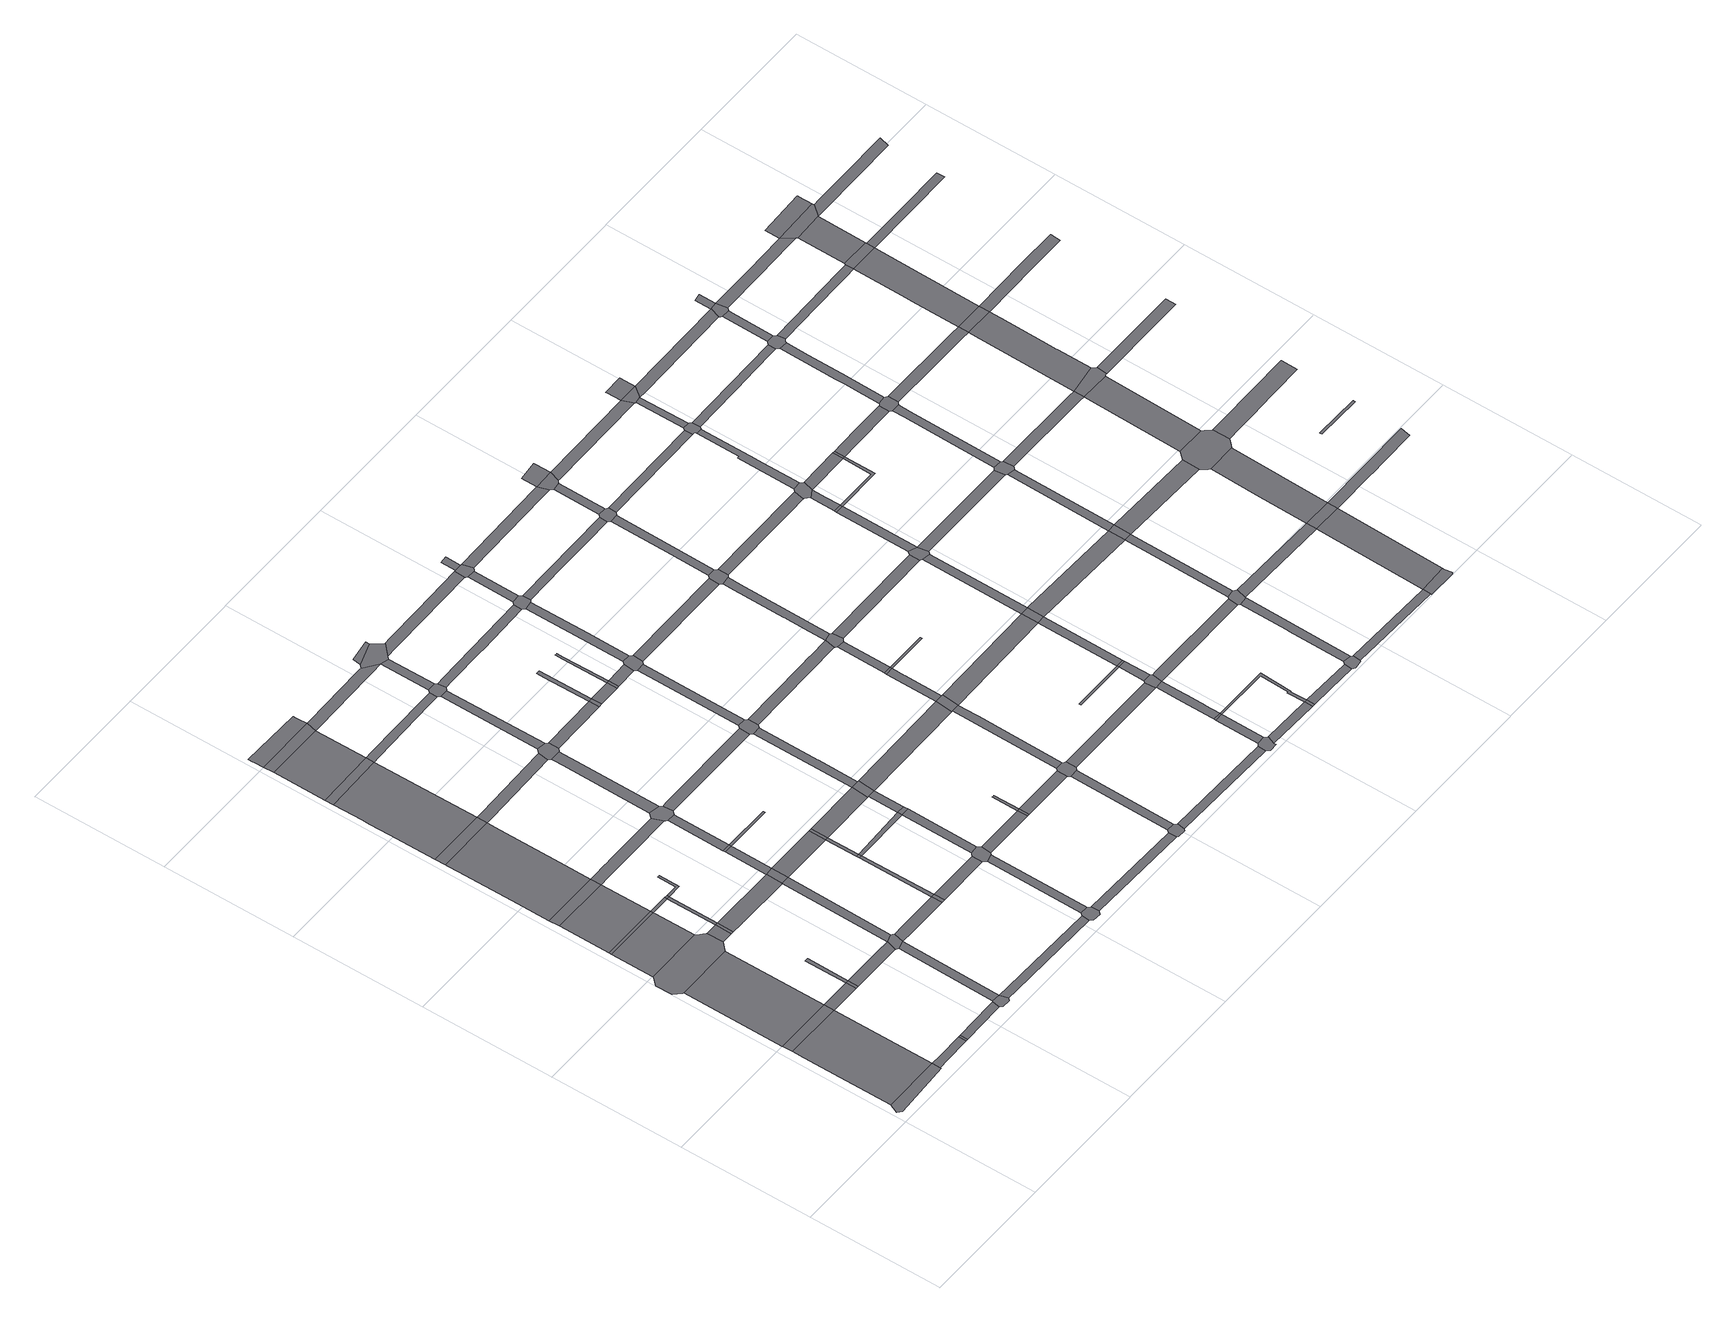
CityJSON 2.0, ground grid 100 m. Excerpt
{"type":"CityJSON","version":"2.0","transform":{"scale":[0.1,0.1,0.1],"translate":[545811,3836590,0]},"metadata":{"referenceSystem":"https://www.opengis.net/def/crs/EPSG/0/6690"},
"CityObjects":{
"road1":{"type":"Road","geometry":[{"type":"MultiSurface","lod":"1","boundaries":[[[0,1,2,3,4,5,6,7,8]]]}]},
"road2":{"type":"Road","attributes":{"function":"2","RoadStructureAttribute.sectionType":"1"},"geometry":[{"type":"MultiSurface","lod":"1","boundaries":[[[9,10,11,1,0,12,13]]]}]},
"road3":{"type":"Road","geometry":[{"type":"MultiSurface","lod":"1","boundaries":[[[14,9,13,15]]]}]},
"road4":{"type":"Road","attributes":{"RoadStructureAttribute.sectionType":"1"},"geometry":[{"type":"MultiSurface","lod":"1","boundaries":[[[16,0,8,17,18,19,20]]]}]},
"road5":{"type":"Road","attributes":{"function":"2","RoadStructureAttribute.sectionType":"1"},"geometry":[{"type":"MultiSurface","lod":"1","boundaries":[[[21,22,14,15,23]]]}]},
"road6":{"type":"Road","geometry":[{"type":"MultiSurface","lod":"1","boundaries":[[[20,19,24,25]]]}]},
"road7":{"type":"Road","geometry":[{"type":"MultiSurface","lod":"1","boundaries":[[[26,27,28,29,30,21,23,31,32,33,34,35,36]]]}]},
"road8":{"type":"Road","attributes":{"RoadStructureAttribute.sectionType":"1"},"geometry":[{"type":"MultiSurface","lod":"1","boundaries":[[[37,15,13,38,39,40]]]}]},
"road9":{"type":"Road","attributes":{"function":"2","RoadStructureAttribute.sectionType":"1"},"geometry":[{"type":"MultiSurface","lod":"1","boundaries":[[[41,26,36,42,43]]]}]},
"road10":{"type":"Road","geometry":[{"type":"MultiSurface","lod":"1","boundaries":[[[44,41,43,45]]]}]},
"road11":{"type":"Road","attributes":{"RoadStructureAttribute.sectionType":"1"},"geometry":[{"type":"MultiSurface","lod":"1","boundaries":[[[46,25,24,47,48,49]]]}]},
"road12":{"type":"Road","geometry":[{"type":"MultiSurface","lod":"1","boundaries":[[[40,39,50,51]]]}]},
"road13":{"type":"Road","attributes":{"function":"2","RoadStructureAttribute.sectionType":"1"},"geometry":[{"type":"MultiSurface","lod":"1","boundaries":[[[52,44,45,53]]]}]},
"road14":{"type":"Road","attributes":{"RoadStructureAttribute.sectionType":"1"},"geometry":[{"type":"MultiSurface","lod":"1","boundaries":[[[54,55,40,51]]]}]},
"road15":{"type":"Road","geometry":[{"type":"MultiSurface","lod":"1","boundaries":[[[56,52,53,57]]]}]},
"road16":{"type":"Road","attributes":{"RoadStructureAttribute.sectionType":"1"},"geometry":[{"type":"MultiSurface","lod":"1","boundaries":[[[58,59,34,33,60,61,62]]]}]},
"road17":{"type":"Road","geometry":[{"type":"MultiSurface","lod":"1","boundaries":[[[62,61,63,64]]]}]},
"road18":{"type":"Road","geometry":[{"type":"MultiSurface","lod":"1","boundaries":[[[65,49,48,66,67,68,69]]]}]},
"road19":{"type":"Road","attributes":{"function":"2","RoadStructureAttribute.sectionType":"1"},"geometry":[{"type":"MultiSurface","lod":"1","boundaries":[[[70,71,72,73,56,57,74,75,76,77]]]}]},
"road20":{"type":"Road","attributes":{"RoadStructureAttribute.sectionType":"1"},"geometry":[{"type":"MultiSurface","lod":"1","boundaries":[[[78,79,51,50,80,81,82]]]}]},
"road21":{"type":"Road","attributes":{"RoadStructureAttribute.sectionType":"1"},"geometry":[{"type":"MultiSurface","lod":"1","boundaries":[[[45,43,83,84]]]}]},
"road22":{"type":"Road","attributes":{"RoadStructureAttribute.sectionType":"1"},"geometry":[{"type":"MultiSurface","lod":"1","boundaries":[[[85,83,62,64]]]}]},
"road23":{"type":"Road","attributes":{"RoadStructureAttribute.sectionType":"1"},"geometry":[{"type":"MultiSurface","lod":"1","boundaries":[[[86,87,65,69]]]}]},
"road24":{"type":"Road","geometry":[{"type":"MultiSurface","lod":"1","boundaries":[[[84,83,85,88]]]}]},
"road25":{"type":"Road","geometry":[{"type":"MultiSurface","lod":"1","boundaries":[[[89,70,77,90]]]}]},
"road26":{"type":"Road","geometry":[{"type":"MultiSurface","lod":"1","boundaries":[[[91,92,93,94,95,88,85]]]}]},
"road27":{"type":"Road","geometry":[{"type":"MultiSurface","lod":"1","boundaries":[[[96,97,98,82,81,99,100,87,86,101]]]}]},
"road28":{"type":"Road","attributes":{"RoadStructureAttribute.sectionType":"1"},"geometry":[{"type":"MultiSurface","lod":"1","boundaries":[[[102,103,64,63,104,105,106,107,108,109,110,111]]]}]},
"road29":{"type":"Road","attributes":{"function":"2","RoadStructureAttribute.sectionType":"1"},"geometry":[{"type":"MultiSurface","lod":"1","boundaries":[[[112,113,114,115,116,117,118,89,90]]]}]},
"road30":{"type":"Road","geometry":[{"type":"MultiSurface","lod":"1","boundaries":[[[119,120,114,113]]]}]},
"road31":{"type":"Road","attributes":{"RoadStructureAttribute.sectionType":"1"},"geometry":[{"type":"MultiSurface","lod":"1","boundaries":[[[110,82,98,121]]]}]},
"road32":{"type":"Road","attributes":{"RoadStructureAttribute.sectionType":"1"},"geometry":[{"type":"MultiSurface","lod":"1","boundaries":[[[122,123,124,125,126,57,53,127,128,129,130,131,132,133]]]}]},
"road33":{"type":"Road","attributes":{"RoadStructureAttribute.sectionType":"1"},"geometry":[{"type":"MultiSurface","lod":"1","boundaries":[[[134,69,68,135,136,137]]]}]},
"road34":{"type":"Road","attributes":{"function":"2","RoadStructureAttribute.sectionType":"1"},"geometry":[{"type":"MultiSurface","lod":"1","boundaries":[[[138,120,119,139,140]]]}]},
"road35":{"type":"Road","attributes":{"RoadStructureAttribute.sectionType":"1"},"geometry":[{"type":"MultiSurface","lod":"1","boundaries":[[[141,142,101,86,143,144,145]]]}]},
"road36":{"type":"Road","geometry":[{"type":"MultiSurface","lod":"1","boundaries":[[[146,138,140,147]]]}]},
"road37":{"type":"Road","geometry":[{"type":"MultiSurface","lod":"1","boundaries":[[[148,111,110,121]]]}]},
"road38":{"type":"Road","attributes":{"function":"2","RoadStructureAttribute.sectionType":"1"},"geometry":[{"type":"MultiSurface","lod":"1","boundaries":[[[149,150,151,146,147,152,153,154]]]}]},
"road39":{"type":"Road","attributes":{"RoadStructureAttribute.sectionType":"1"},"geometry":[{"type":"MultiSurface","lod":"1","boundaries":[[[155,156,111,148,157,158]]]}]},
"road40":{"type":"Road","geometry":[{"type":"MultiSurface","lod":"1","boundaries":[[[159,155,158,160]]]}]},
"road41":{"type":"Road","attributes":{"RoadStructureAttribute.sectionType":"1"},"geometry":[{"type":"MultiSurface","lod":"1","boundaries":[[[161,162,163,164,90,77,165,166,167]]]}]},
"road42":{"type":"Road","geometry":[{"type":"MultiSurface","lod":"1","boundaries":[[[145,144,168,169]]]}]},
"road43":{"type":"Road","attributes":{"RoadStructureAttribute.sectionType":"1"},"geometry":[{"type":"MultiSurface","lod":"1","boundaries":[[[170,159,160,171]]]}]},
"road44":{"type":"Road","attributes":{"RoadStructureAttribute.sectionType":"1"},"geometry":[{"type":"MultiSurface","lod":"1","boundaries":[[[172,148,121,173,174]]]}]},
"road45":{"type":"Road","geometry":[{"type":"MultiSurface","lod":"1","boundaries":[[[175,176,133,132,177,178,170,171,179,180,181,182,183]]]}]},
"road46":{"type":"Road","attributes":{"RoadStructureAttribute.sectionType":"1"},"geometry":[{"type":"MultiSurface","lod":"1","boundaries":[[[184,145,169,185]]]}]},
"road47":{"type":"Road","attributes":{"RoadStructureAttribute.sectionType":"1"},"geometry":[{"type":"MultiSurface","lod":"1","boundaries":[[[186,187,188,160,158]]]}]},
"road48":{"type":"Road","geometry":[{"type":"MultiSurface","lod":"1","boundaries":[[[189,184,185,190]]]}]},
"road49":{"type":"Road","geometry":[{"type":"MultiSurface","lod":"1","boundaries":[[[191,137,136,192,193,194,195,196,197]]]}]},
"road50":{"type":"Road","attributes":{"RoadStructureAttribute.sectionType":"1"},"geometry":[{"type":"MultiSurface","lod":"1","boundaries":[[[169,168,198,199]]]}]},
"road51":{"type":"Road","attributes":{"RoadStructureAttribute.sectionType":"1"},"geometry":[{"type":"MultiSurface","lod":"1","boundaries":[[[173,189,190,200]]]}]},
"road52":{"type":"Road","attributes":{"RoadStructureAttribute.sectionType":"1"},"geometry":[{"type":"MultiSurface","lod":"1","boundaries":[[[201,202,203,204,175,183,205,206]]]}]},
"road53":{"type":"Road","attributes":{"RoadStructureAttribute.sectionType":"1"},"geometry":[{"type":"MultiSurface","lod":"1","boundaries":[[[207,208,209,119,113,210,211,212]]]}]},
"road54":{"type":"Road","geometry":[{"type":"MultiSurface","lod":"1","boundaries":[[[174,173,200,213]]]}]},
"road55":{"type":"Road","attributes":{"RoadStructureAttribute.sectionType":"1"},"geometry":[{"type":"MultiSurface","lod":"1","boundaries":[[[214,215,191,197]]]}]},
"road56":{"type":"Road","geometry":[{"type":"MultiSurface","lod":"1","boundaries":[[[216,161,167,201,206,217,218,219]]]}]},
"road57":{"type":"Road","attributes":{"RoadStructureAttribute.sectionType":"1"},"geometry":[{"type":"MultiSurface","lod":"1","boundaries":[[[220,221,222,223,147,140,224,225,226,227,228,229,230]]]}]},
"road58":{"type":"Road","attributes":{"RoadStructureAttribute.sectionType":"1"},"geometry":[{"type":"MultiSurface","lod":"1","boundaries":[[[231,190,185,232]]]}]},
"road59":{"type":"Road","geometry":[{"type":"MultiSurface","lod":"1","boundaries":[[[233,234,235,236,237,199,198,215,214,238,239]]]}]},
"road60":{"type":"Road","attributes":{"RoadStructureAttribute.sectionType":"1"},"geometry":[{"type":"MultiSurface","lod":"1","boundaries":[[[213,200,240,241,242]]]}]},
"road61":{"type":"Road","attributes":{"RoadStructureAttribute.sectionType":"1"},"geometry":[{"type":"MultiSurface","lod":"1","boundaries":[[[243,244,216,219]]]}]},
"road62":{"type":"Road","attributes":{"RoadStructureAttribute.sectionType":"1"},"geometry":[{"type":"MultiSurface","lod":"1","boundaries":[[[245,182,181,246,247,248]]]}]},
"road63":{"type":"Road","attributes":{"RoadStructureAttribute.sectionType":"1"},"geometry":[{"type":"MultiSurface","lod":"1","boundaries":[[[232,249,250,236,235,251]]]}]},
"road64":{"type":"Road","geometry":[{"type":"MultiSurface","lod":"1","boundaries":[[[252,253,207,212,244,243,254,255]]]}]},
"road65":{"type":"Road","attributes":{"RoadStructureAttribute.sectionType":"1"},"geometry":[{"type":"MultiSurface","lod":"1","boundaries":[[[256,218,217,257]]]}]},
"road66":{"type":"Road","attributes":{"RoadStructureAttribute.sectionType":"1"},"geometry":[{"type":"MultiSurface","lod":"1","boundaries":[[[196,195,258,259]]]}]},
"road67":{"type":"Road","geometry":[{"type":"MultiSurface","lod":"1","boundaries":[[[231,232,251,260]]]}]},
"road68":{"type":"Road","attributes":{"RoadStructureAttribute.sectionType":"1"},"geometry":[{"type":"MultiSurface","lod":"1","boundaries":[[[261,231,260,262]]]}]},
"road69":{"type":"Road","attributes":{"RoadStructureAttribute.sectionType":"1"},"geometry":[{"type":"MultiSurface","lod":"1","boundaries":[[[263,239,238,264,265]]]}]},
"road70":{"type":"Road","attributes":{"RoadStructureAttribute.sectionType":"1"},"geometry":[{"type":"MultiSurface","lod":"1","boundaries":[[[230,253,252,266]]]}]},
"road71":{"type":"Road","geometry":[{"type":"MultiSurface","lod":"1","boundaries":[[[267,242,241,261,262,268]]]}]},
"road72":{"type":"Road","attributes":{"RoadStructureAttribute.sectionType":"1"},"geometry":[{"type":"MultiSurface","lod":"1","boundaries":[[[269,270,271,272]]]}]},
"road73":{"type":"Road","geometry":[{"type":"MultiSurface","lod":"1","boundaries":[[[272,271,220,230,266,273,274,275]]]}]},
"road74":{"type":"Road","geometry":[{"type":"MultiSurface","lod":"1","boundaries":[[[276,256,257,277]]]}]},
"road75":{"type":"Road","attributes":{"RoadStructureAttribute.sectionType":"1"},"geometry":[{"type":"MultiSurface","lod":"1","boundaries":[[[278,279,280,281,242,267]]]}]},
"road76":{"type":"Road","geometry":[{"type":"MultiSurface","lod":"1","boundaries":[[[265,264,282,283]]]}]},
"road77":{"type":"Road","geometry":[{"type":"MultiSurface","lod":"1","boundaries":[[[284,285,286,265,283]]]}]},
"road78":{"type":"Road","attributes":{"RoadStructureAttribute.sectionType":"1"},"geometry":[{"type":"MultiSurface","lod":"1","boundaries":[[[287,288,289,290,291,292,256,276]]]}]},
"road79":{"type":"Road","attributes":{"RoadStructureAttribute.sectionType":"1"},"geometry":[{"type":"MultiSurface","lod":"1","boundaries":[[[293,294,276,277,295]]]}]},
"road80":{"type":"Road","geometry":[{"type":"MultiSurface","lod":"1","boundaries":[[[296,248,247,297,298,281,280,299,300,301,302]]]}]},
"road81":{"type":"Road","geometry":[{"type":"MultiSurface","lod":"1","boundaries":[[[303,293,295,304]]]}]},
"road82":{"type":"Road","geometry":[{"type":"MultiSurface","lod":"1","boundaries":[[[305,259,258,306,307,308,309,310]]]}]},
"road83":{"type":"Road","attributes":{"RoadStructureAttribute.sectionType":"1"},"geometry":[{"type":"MultiSurface","lod":"1","boundaries":[[[311,312,255,254,313,314,315,316]]]}]},
"road84":{"type":"Road","attributes":{"RoadStructureAttribute.sectionType":"1"},"geometry":[{"type":"MultiSurface","lod":"1","boundaries":[[[283,282,317,318]]]}]},
"road85":{"type":"Road","attributes":{"RoadStructureAttribute.sectionType":"1"},"geometry":[{"type":"MultiSurface","lod":"1","boundaries":[[[319,320,321,322,323,293,303]]]}]},
"road86":{"type":"Road","attributes":{"RoadStructureAttribute.sectionType":"1"},"geometry":[{"type":"MultiSurface","lod":"1","boundaries":[[[324,325,326,327,296,302]]]}]},
"road87":{"type":"Road","attributes":{"RoadStructureAttribute.sectionType":"1"},"geometry":[{"type":"MultiSurface","lod":"1","boundaries":[[[328,329,303,304,330]]]}]},
"road88":{"type":"Road","attributes":{"RoadStructureAttribute.sectionType":"1"},"geometry":[{"type":"MultiSurface","lod":"1","boundaries":[[[268,262,331,332]]]}]},
"road89":{"type":"Road","attributes":{"RoadStructureAttribute.sectionType":"1"},"geometry":[{"type":"MultiSurface","lod":"1","boundaries":[[[333,334,305,310]]]}]},
"road90":{"type":"Road","attributes":{"RoadStructureAttribute.sectionType":"1"},"geometry":[{"type":"MultiSurface","lod":"1","boundaries":[[[335,336,337,275,274,338,339,340]]]}]},
"road91":{"type":"Road","geometry":[{"type":"MultiSurface","lod":"1","boundaries":[[[341,328,330,326,325,342,343,344]]]}]},
"road92":{"type":"Road","geometry":[{"type":"MultiSurface","lod":"1","boundaries":[[[345,346,347,318,317,334,333,348,349,350,351,352]]]}]},
"road93":{"type":"Road","attributes":{"RoadStructureAttribute.sectionType":"1"},"geometry":[{"type":"MultiSurface","lod":"1","boundaries":[[[353,354,355,356,341,344]]]}]},
"road94":{"type":"Road","attributes":{"RoadStructureAttribute.sectionType":"1"},"geometry":[{"type":"MultiSurface","lod":"1","boundaries":[[[357,358,359,301,300,360,361]]]}]},
"road95":{"type":"Road","attributes":{"RoadStructureAttribute.sectionType":"1"},"geometry":[{"type":"MultiSurface","lod":"1","boundaries":[[[362,345,352,363,364,365]]]}]},
"road96":{"type":"Road","attributes":{"RoadStructureAttribute.sectionType":"1"},"geometry":[{"type":"MultiSurface","lod":"1","boundaries":[[[309,308,366,367]]]}]},
"road97":{"type":"Road","geometry":[{"type":"MultiSurface","lod":"1","boundaries":[[[368,369,311,316,355,354,370,371]]]}]},
"road98":{"type":"Road","attributes":{"RoadStructureAttribute.sectionType":"1"},"geometry":[{"type":"MultiSurface","lod":"1","boundaries":[[[372,369,368,373]]]}]},
"road99":{"type":"Road","geometry":[{"type":"MultiSurface","lod":"1","boundaries":[[[374,375,376,332,331,362,365]]]}]},
"road100":{"type":"Road","geometry":[{"type":"MultiSurface","lod":"1","boundaries":[[[377,335,340,378,372,373,379,380,381,382,383]]]}]},
"road101":{"type":"Road","attributes":{"RoadStructureAttribute.sectionType":"1"},"geometry":[{"type":"MultiSurface","lod":"1","boundaries":[[[384,385,377,383]]]}]},
"road102":{"type":"Road","attributes":{"RoadStructureAttribute.sectionType":"1"},"geometry":[{"type":"MultiSurface","lod":"1","boundaries":[[[386,376,375,387,388,389]]]}]},
"road103":{"type":"Road","attributes":{"RoadStructureAttribute.sectionType":"1"},"geometry":[{"type":"MultiSurface","lod":"1","boundaries":[[[343,342,390,391]]]}]},
"road104":{"type":"Road","geometry":[{"type":"MultiSurface","lod":"1","boundaries":[[[392,386,389,393]]]}]},
"road105":{"type":"Road","attributes":{"RoadStructureAttribute.sectionType":"1"},"geometry":[{"type":"MultiSurface","lod":"1","boundaries":[[[349,348,394,395]]]}]},
"road106":{"type":"Road","attributes":{"RoadStructureAttribute.sectionType":"1"},"geometry":[{"type":"MultiSurface","lod":"1","boundaries":[[[396,392,393,397,398]]]}]},
"road107":{"type":"Road","geometry":[{"type":"MultiSurface","lod":"1","boundaries":[[[399,361,360,400,401,396,398,402,403,404]]]}]},
"road108":{"type":"Road","attributes":{"RoadStructureAttribute.sectionType":"1"},"geometry":[{"type":"MultiSurface","lod":"1","boundaries":[[[405,406,407,408,393,389]]]}]},
"road109":{"type":"Road","geometry":[{"type":"MultiSurface","lod":"1","boundaries":[[[409,367,366,410,411,412,413,414,415]]]}]},
"road110":{"type":"Road","attributes":{"RoadStructureAttribute.sectionType":"1"},"geometry":[{"type":"MultiSurface","lod":"1","boundaries":[[[371,370,416,417,418,419,420,421]]]}]},
"road111":{"type":"Road","attributes":{"RoadStructureAttribute.sectionType":"1"},"geometry":[{"type":"MultiSurface","lod":"1","boundaries":[[[422,423,424,425,426,427,428,361,399]]]}]},
"road112":{"type":"Road","attributes":{"RoadStructureAttribute.sectionType":"1"},"geometry":[{"type":"MultiSurface","lod":"1","boundaries":[[[429,409,415,430,431]]]}]},
"road113":{"type":"Road","attributes":{"RoadStructureAttribute.sectionType":"1"},"geometry":[{"type":"MultiSurface","lod":"1","boundaries":[[[432,433,374,365,434,435]]]}]},
"road114":{"type":"Road","geometry":[{"type":"MultiSurface","lod":"1","boundaries":[[[436,429,431,437]]]}]},
"road115":{"type":"Road","attributes":{"RoadStructureAttribute.sectionType":"1"},"geometry":[{"type":"MultiSurface","lod":"1","boundaries":[[[438,439,440,441,442]]]}]},
"road116":{"type":"Road","attributes":{"RoadStructureAttribute.sectionType":"1"},"geometry":[{"type":"MultiSurface","lod":"1","boundaries":[[[443,444,445,382,381,446,447,448]]]}]},
"road117":{"type":"Road","geometry":[{"type":"MultiSurface","lod":"1","boundaries":[[[449,391,390,424,423,450,451,452]]]}]},
"road118":{"type":"Road","attributes":{"RoadStructureAttribute.sectionType":"1"},"geometry":[{"type":"MultiSurface","lod":"1","boundaries":[[[453,454,455,456,457,458,459,460,461,462,436,437]]]}]},
"road119":{"type":"Road","attributes":{"RoadStructureAttribute.sectionType":"1"},"geometry":[{"type":"MultiSurface","lod":"1","boundaries":[[[463,464,414,413,465,466]]]}]},
"road120":{"type":"Road","geometry":[{"type":"MultiSurface","lod":"1","boundaries":[[[467,468,469,395,394,460,459,470,471,472]]]}]},
"road121":{"type":"Road","attributes":{"RoadStructureAttribute.sectionType":"1"},"geometry":[{"type":"MultiSurface","lod":"1","boundaries":[[[473,474,475,437,431,476,477,478,466,479]]]}]},
"road122":{"type":"Road","attributes":{"RoadStructureAttribute.sectionType":"1"},"geometry":[{"type":"MultiSurface","lod":"1","boundaries":[[[441,467,472,480]]]}]},
"road123":{"type":"Road","attributes":{"RoadStructureAttribute.sectionType":"1"},"geometry":[{"type":"MultiSurface","lod":"1","boundaries":[[[481,482,483,484,449,452]]]}]},
"road124":{"type":"Road","geometry":[{"type":"MultiSurface","lod":"1","boundaries":[[[442,441,480,485]]]}]},
"road125":{"type":"Road","attributes":{"RoadStructureAttribute.sectionType":"1"},"geometry":[{"type":"MultiSurface","lod":"1","boundaries":[[[486,487,488,489,404,403,490,491]]]}]},
"road126":{"type":"Road","geometry":[{"type":"MultiSurface","lod":"1","boundaries":[[[466,465,492,479]]]}]},
"road127":{"type":"Road","attributes":{"RoadStructureAttribute.sectionType":"1"},"geometry":[{"type":"MultiSurface","lod":"1","boundaries":[[[435,493,494,495,496,442,485,497]]]}]},
"road128":{"type":"Road","geometry":[{"type":"MultiSurface","lod":"1","boundaries":[[[498,421,420,483,482,499,500,501]]]}]},
"road129":{"type":"Road","attributes":{"RoadStructureAttribute.sectionType":"1"},"geometry":[{"type":"MultiSurface","lod":"1","boundaries":[[[502,503,498,501]]]}]},
"road130":{"type":"Road","geometry":[{"type":"MultiSurface","lod":"1","boundaries":[[[432,435,497,504]]]}]},
"road131":{"type":"Road","geometry":[{"type":"MultiSurface","lod":"1","boundaries":[[[505,443,448,506,503,502,507,508]]]}]},
"road132":{"type":"Road","attributes":{"RoadStructureAttribute.sectionType":"1"},"geometry":[{"type":"MultiSurface","lod":"1","boundaries":[[[479,492,509,510,511,512]]]}]},
"road133":{"type":"Road","attributes":{"RoadStructureAttribute.sectionType":"1"},"geometry":[{"type":"MultiSurface","lod":"1","boundaries":[[[513,514,515,443,505,516]]]}]},
"road134":{"type":"Road","attributes":{"RoadStructureAttribute.sectionType":"1"},"geometry":[{"type":"MultiSurface","lod":"1","boundaries":[[[517,518,451,450,519,520,521,522,523,524]]]}]},
"road135":{"type":"Road"},
"road136":{"type":"Road","attributes":{"RoadStructureAttribute.sectionType":"1"},"geometry":[{"type":"MultiSurface","lod":"1","boundaries":[[[525,432,504,526]]]}]},
"road137":{"type":"Road","attributes":{"RoadStructureAttribute.sectionType":"1"},"geometry":[{"type":"MultiSurface","lod":"1","boundaries":[[[527,470,459,528,529,530,531]]]}]},
"road138":{"type":"Road","geometry":[{"type":"MultiSurface","lod":"1","boundaries":[[[532,491,490,533,534,525,526,535,536,537,538]]]}]},
"road139":{"type":"Road","geometry":[{"type":"MultiSurface","lod":"1","boundaries":[[[539,512,511,540,541,542,543,544]]]}]},
"road140":{"type":"Road","attributes":{"RoadStructureAttribute.sectionType":"1"},"geometry":[{"type":"MultiSurface","lod":"1","boundaries":[[[545,500,499,546]]]}]},
"road141":{"type":"Road","attributes":{"RoadStructureAttribute.sectionType":"1"},"geometry":[{"type":"MultiSurface","lod":"1","boundaries":[[[547,548,532,538,549,550]]]}]},
"road142":{"type":"Road","attributes":{"RoadStructureAttribute.sectionType":"1"},"geometry":[{"type":"MultiSurface","lod":"1","boundaries":[[[551,504,497,552,553]]]}]},
"road143":{"type":"Road","attributes":{"RoadStructureAttribute.sectionType":"1"},"geometry":[{"type":"MultiSurface","lod":"1","boundaries":[[[554,555,556,557,539,544]]]}]},
"road144":{"type":"Road","geometry":[{"type":"MultiSurface","lod":"1","boundaries":[[[558,547,550,559]]]}]},
"road145":{"type":"Road","attributes":{"RoadStructureAttribute.sectionType":"1"},"geometry":[{"type":"MultiSurface","lod":"1","boundaries":[[[560,561,562,563,564,558,559]]]}]},
"road146":{"type":"Road","attributes":{"RoadStructureAttribute.sectionType":"1"},"geometry":[{"type":"MultiSurface","lod":"1","boundaries":[[[505,508,565,566,567,568,569]]]}]},
"road147":{"type":"Road","geometry":[{"type":"MultiSurface","lod":"1","boundaries":[[[570,524,523,571,572,573,574,575,576,577,563,562,578,579]]]}]},
"road148":{"type":"Road","geometry":[{"type":"MultiSurface","lod":"1","boundaries":[[[580,581,531,530,555,554,582,583]]]}]},
"road149":{"type":"Road","attributes":{"RoadStructureAttribute.sectionType":"1"},"geometry":[{"type":"MultiSurface","lod":"1","boundaries":[[[584,585,586,587,570,579,588,589,590,591]]]}]},
"road150":{"type":"Road","attributes":{"RoadStructureAttribute.sectionType":"1"},"geometry":[{"type":"MultiSurface","lod":"1","boundaries":[[[592,593,559,550,594,595]]]}]},
"road151":{"type":"Road","attributes":{"RoadStructureAttribute.sectionType":"1"},"geometry":[{"type":"MultiSurface","lod":"1","boundaries":[[[543,542,596,597]]]}]},
"road152":{"type":"Road","attributes":{"RoadStructureAttribute.sectionType":"1"},"geometry":[{"type":"MultiSurface","lod":"1","boundaries":[[[598,538,537,599,600]]]}]},
"road153":{"type":"Road","attributes":{"RoadStructureAttribute.sectionType":"1"},"geometry":[{"type":"MultiSurface","lod":"1","boundaries":[[[552,581,580,601]]]}]},
"road154":{"type":"Road","attributes":{"RoadStructureAttribute.sectionType":"1"},"geometry":[{"type":"MultiSurface","lod":"1","boundaries":[[[578,562,602,592,603]]]}]},
"road155":{"type":"Road","geometry":[{"type":"MultiSurface","lod":"1","boundaries":[[[604,545,546,605,584,591,606,607,608,609]]]}]},
"road156":{"type":"Road","attributes":{"RoadStructureAttribute.sectionType":"1"},"geometry":[{"type":"MultiSurface","lod":"1","boundaries":[[[610,611,612,604,609]]]}]},
"road157":{"type":"Road","geometry":[{"type":"MultiSurface","lod":"1","boundaries":[[[553,552,601,613]]]}]},
"road158":{"type":"Road","geometry":[{"type":"MultiSurface","lod":"1","boundaries":[[[614,569,568]]]}]},
"road159":{"type":"Road","geometry":[{"type":"MultiSurface","lod":"1","boundaries":[[[603,592,595,615]]]}]},
"road160":{"type":"Road","geometry":[{"type":"MultiSurface","lod":"1","boundaries":[[[568,567,616,612,611,617]]]}]},
"road161":{"type":"Road","attributes":{"RoadStructureAttribute.sectionType":"1"},"geometry":[{"type":"MultiSurface","lod":"1","boundaries":[[[618,619,620,614,568,617]]]}]},
"road162":{"type":"Road","attributes":{"RoadStructureAttribute.sectionType":"1"},"geometry":[{"type":"MultiSurface","lod":"1","boundaries":[[[583,582,621,622]]]}]},
"road163":{"type":"Road","attributes":{"RoadStructureAttribute.sectionType":"1"},"geometry":[{"type":"MultiSurface","lod":"1","boundaries":[[[623,553,613,624]]]}]},
"road164":{"type":"Road","attributes":{"RoadStructureAttribute.sectionType":"1"},"geometry":[{"type":"MultiSurface","lod":"1","boundaries":[[[625,626,615,595,627,628,629]]]}]},
"road165":{"type":"Road","geometry":[{"type":"MultiSurface","lod":"1","boundaries":[[[630,600,599,631,623,624,632,633,634,635,636,637]]]}]},
"road166":{"type":"Road","geometry":[{"type":"MultiSurface","lod":"1","boundaries":[[[638,639,597,596,640,641,642,643,644]]]}]},
"road167":{"type":"Road","attributes":{"RoadStructureAttribute.sectionType":"1"},"geometry":[{"type":"MultiSurface","lod":"1","boundaries":[[[645,613,601,646,647,648]]]}]},
"road168":{"type":"Road","attributes":{"RoadStructureAttribute.sectionType":"1"},"geometry":[{"type":"MultiSurface","lod":"1","boundaries":[[[649,607,606,650,651,652]]]}]},
"road169":{"type":"Road","attributes":{"RoadStructureAttribute.sectionType":"1"},"geometry":[{"type":"MultiSurface","lod":"1","boundaries":[[[653,654,655,656,630,637]]]}]},
"road170":{"type":"Road","attributes":{"function":"3","RoadStructureAttribute.sectionType":"1"},"geometry":[{"type":"MultiSurface","lod":"1","boundaries":[[[621,639,638,657]]]}]},
"road171":{"type":"Road","attributes":{"RoadStructureAttribute.sectionType":"1"},"geometry":[{"type":"MultiSurface","lod":"1","boundaries":[[[617,611,658,659,660]]]}]},
"road172":{"type":"Road","geometry":[{"type":"MultiSurface","lod":"1","boundaries":[[[661,662,663,664,665,666,629,628,655,654,667,668,669,670]]]}]},
"road173":{"type":"Road","geometry":[{"type":"MultiSurface","lod":"1","boundaries":[[[622,621,657,671]]]}]},
"road174":{"type":"Road","attributes":{"RoadStructureAttribute.sectionType":"1"},"geometry":[{"type":"MultiSurface","lod":"1","boundaries":[[[672,635,634,673,674,675]]]}]},
"road175":{"type":"Road","attributes":{"RoadStructureAttribute.sectionType":"1"},"geometry":[{"type":"MultiSurface","lod":"1","boundaries":[[[676,677,678,679,680,681,663,662,682,683,684,685]]]}]},
"road176":{"type":"Road","attributes":{"function":"3","RoadStructureAttribute.sectionType":"1"},"geometry":[{"type":"MultiSurface","lod":"1","boundaries":[[[686,687,688,689,622,671]]]}]},
"road177":{"type":"Road","geometry":[{"type":"MultiSurface","lod":"1","boundaries":[[[690,691,649,652,676,685,692,693,694,695,696,697,698,699,700]]]}]},
"road178":{"type":"Road","geometry":[{"type":"MultiSurface","lod":"1","boundaries":[[[701,702,703,648,647,704,705,687,686,706,707,708,709,710]]]}]},
"road179":{"type":"Road","attributes":{"RoadStructureAttribute.sectionType":"1"},"geometry":[{"type":"MultiSurface","lod":"1","boundaries":[[[711,691,690,712]]]}]},
"road180":{"type":"Road","geometry":[{"type":"MultiSurface","lod":"1","boundaries":[[[713,660,659,714,715,711,712,716,717,718]]]}]},
"road181":{"type":"Road","attributes":{"RoadStructureAttribute.sectionType":"1"},"geometry":[{"type":"MultiSurface","lod":"1","boundaries":[[[719,670,669,720,721,722,723]]]}]},
"road182":{"type":"Road","attributes":{"RoadStructureAttribute.sectionType":"1"},"geometry":[{"type":"MultiSurface","lod":"1","boundaries":[[[724,725,726,660,713]]]}]},
"road183":{"type":"Road","attributes":{"function":"3","RoadStructureAttribute.sectionType":"1"},"geometry":[{"type":"MultiSurface","lod":"1","boundaries":[[[674,701,710,727]]]}]},
"road184":{"type":"Road","attributes":{"RoadStructureAttribute.sectionType":"1"},"geometry":[{"type":"MultiSurface","lod":"1","boundaries":[[[671,657,728,729,730,731,732,733]]]}]},
"road185":{"type":"Road","geometry":[{"type":"MultiSurface","lod":"1","boundaries":[[[734,675,674,727,735,736,737]]]}]},
"road186":{"type":"Road","attributes":{"RoadStructureAttribute.sectionType":"1"},"geometry":[{"type":"MultiSurface","lod":"1","boundaries":[[[738,700,699,739,740,741,742,743,744]]]}]},
"road187":{"type":"Road","attributes":{"function":"3","RoadStructureAttribute.sectionType":"1"},"geometry":[{"type":"MultiSurface","lod":"1","boundaries":[[[745,746,675,734,747,748,749,750,751,752]]]}]},
"road188":{"type":"Road","attributes":{"RoadStructureAttribute.sectionType":"1"},"geometry":[{"type":"MultiSurface","lod":"1","boundaries":[[[753,754,755,713,718,756,757,758,759,760]]]}]},
"road189":{"type":"Road","attributes":{"RoadStructureAttribute.sectionType":"1"},"geometry":[{"type":"MultiSurface","lod":"1","boundaries":[[[761,762,708,707,763,764,765,766,767]]]}]},
"road190":{"type":"Road","attributes":{"RoadStructureAttribute.sectionType":"1"},"geometry":[{"type":"MultiSurface","lod":"1","boundaries":[[[768,769,770,771,772]]]}]},
"road191":{"type":"Road","geometry":[{"type":"MultiSurface","lod":"1","boundaries":[[[723,722,745,752,773]]]}]},
"road192":{"type":"Road","attributes":{"function":"3","RoadStructureAttribute.sectionType":"1"},"geometry":[{"type":"MultiSurface","lod":"1","boundaries":[[[774,775,776,723,773,777,778,779]]]}]},
"road193":{"type":"Road","attributes":{"RoadStructureAttribute.sectionType":"1"},"geometry":[{"type":"MultiSurface","lod":"1","boundaries":[[[780,737,736,781,782,783]]]}]},
"road194":{"type":"Road","geometry":[{"type":"MultiSurface","lod":"1","boundaries":[[[784,785,744,743,774,779,786,787]]]}]},
"road195":{"type":"Road","attributes":{"function":"3","RoadStructureAttribute.sectionType":"1"},"geometry":[{"type":"MultiSurface","lod":"1","boundaries":[[[788,789,784,787]]]}]},
"road196":{"type":"Road","geometry":[{"type":"MultiSurface","lod":"1","boundaries":[[[790,760,759,791,792,789,788,793]]]}]},
"road197":{"type":"Road","attributes":{"function":"3","RoadStructureAttribute.sectionType":"1"},"geometry":[{"type":"MultiSurface","lod":"1","boundaries":[[[794,795,796,797,760,790]]]}]},
"road198":{"type":"Road","attributes":{"RoadStructureAttribute.sectionType":"1"},"geometry":[{"type":"MultiSurface","lod":"1","boundaries":[[[798,773,752,799,800,801,802]]]}]},
"road199":{"type":"Road","attributes":{"RoadStructureAttribute.sectionType":"1"},"geometry":[{"type":"MultiSurface","lod":"1","boundaries":[[[803,786,779,804,805,806,807,808]]]}]},
"road200":{"type":"Road","attributes":{"RoadStructureAttribute.sectionType":"1"},"geometry":[{"type":"MultiSurface","lod":"1","boundaries":[[[809,810,793,788,811,812,813,814,815]]]}]}
},
"vertices":[
[500,163,0],[65,157,0],[63,157,0],[35,96,0],[50,82,0],[58,74,0],[65,68,0],[499,92,0],[499,101,0],
[64,921,0],[65,833,0],[64,746,0],[499,827,0],[500,919,0],
[63,997,0],[500,998,0],
[581,160,0],[582,101,0],[767,104,0],[779,104,0],[779,162,0],
[63,1759,0],[62,999,0],[497,1761,0],
[794,104,0],[794,163,0],
[59,1994,0],[54,1989,0],[5,1936,0],[8,1810,0],[55,1766,0],[505,1769,0],[552,1816,0],[554,1818,0],[550,1943,0],[504,1987,0],[495,1996,0],
[573,997,0],[574,919,0],[728,919,0],[728,997,0],
[59,2317,0],[494,2306,0],[494,2317,0],
[58,2335,0],[494,2335,0],
[1098,166,0],[1099,108,0],[1131,108,0],[1142,166,0],
[750,919,0],[750,996,0],
[58,2719,0],[492,2718,0],
[756,1313,0],[729,1314,0],
[57,2797,0],[491,2797,0],
[563,1943,0],[552,1943,0],[565,1818,0],[640,1818,0],[641,1942,0],
[660,1818,0],[661,1942,0],
[1149,172,0],[1149,92,0],[1210,90,0],[1230,106,0],[1211,167,0],
[54,3596,0],[54,3577,0],[53,3495,0],[54,3037,0],[492,3038,0],[492,3039,0],[490,3500,0],[491,3599,0],
[1061,995,0],[759,996,0],[1060,918,0],[1140,919,0],[1161,994,0],
[642,2316,0],[642,2334,0],
[662,2317,0],
[1221,920,0],[1160,902,0],
[662,2333,0],
[52,3677,0],[493,3677,0],
[770,2318,0],[771,2473,0],[763,2473,0],[756,2473,0],[754,2332,0],
[1240,998,0],[1231,1005,0],[1221,1013,0],[1142,917,0],[1150,910,0],[1241,997,0],
[671,1942,0],[667,1942,0],[736,1817,0],[747,1817,0],[758,1817,0],[765,1817,0],[772,1817,0],[1163,1815,0],[1173,1816,0],[1174,1940,0],
[491,4031,0],[488,4471,0],[49,4461,0],[49,4452,0],[51,4240,0],[51,4181,0],[52,4027,0],
[489,4531,0],[48,4523,0],
[1233,1816,0],
[855,2799,0],[683,2798,0],[681,2798,0],[620,2798,0],[555,2798,0],[556,2719,0],[618,2719,0],[678,2719,0],[856,2719,0],[1129,2720,0],[1160,2720,0],[1129,2800,0],
[1308,164,0],[1309,104,0],[2052,90,0],[2057,150,0],
[49,4921,0],[489,4541,0],[487,4921,0],
[1625,999,0],[1321,998,0],[1322,919,0],[1633,920,0],[1632,999,0],
[44,4999,0],[503,5000,0],
[1235,1944,0],
[43,5116,0],[43,5081,0],[44,5069,0],[502,5072,0],[502,5079,0],[502,5108,0],
[1176,2258,0],[1174,1943,0],[1236,2246,0],[1236,2257,0],
[1176,2275,0],[1236,2275,0],
[1156,3689,0],[1140,3688,0],[546,3677,0],[493,3676,0],[493,3599,0],[547,3599,0],[1146,3610,0],
[1658,920,0],[1658,999,0],
[1180,2704,0],[1238,2703,0],
[1244,1944,0],[1627,1817,0],[1627,1945,0],
[1160,2834,0],[1147,2820,0],[1164,2716,0],[1167,2714,0],[1247,2712,0],[1259,2723,0],[1261,2724,0],[1256,2801,0],[1239,2818,0],
[1629,1554,0],[1652,1554,0],
[1590,2256,0],[1590,2263,0],[1590,2271,0],
[1629,1579,0],[1652,1579,0],
[2073,169,0],[2072,70,0],[2133,67,0],[2133,68,0],[2155,89,0],[2153,148,0],[2134,167,0],
[2057,920,0],[2056,999,0],
[1649,1817,0],
[1164,3596,0],[1164,3580,0],[1164,3507,0],[1160,2839,0],[1242,3507,0],[1243,3594,0],
[1166,4541,0],[1083,4540,0],[538,4532,0],[538,4472,0],[1081,4479,0],[1166,4480,0],
[1649,1945,0],
[2138,912,0],[2078,895,0],
[1185,3717,0],[1264,3613,0],[1263,3691,0],[1246,3706,0],
[1080,5007,0],[1073,5007,0],[1031,5007,0],[533,5001,0],[493,4921,0],[495,4921,0],[534,4922,0],[1032,4928,0],[1088,4928,0],[1176,4930,0],[1183,4930,0],
[2080,1591,0],[2080,1558,0],
[2157,1000,0],[2148,1011,0],[2139,1023,0],[2077,1018,0],[2068,1010,0],[2148,922,0],[2158,999,0],
[1658,1817,0],[2072,1817,0],[2081,1945,0],
[1244,4464,0],[1183,4463,0],
[1288,2802,0],[1287,2724,0],[2065,2728,0],[2067,2805,0],
[2080,1555,0],[2080,1549,0],[2141,1558,0],
[1243,4559,0],[1182,4557,0],[1262,4483,0],[1258,4544,0],
[1696,3697,0],[1697,3620,0],
[2944,72,0],[2944,131,0],
[2141,1591,0],
[2082,1818,0],[2142,1819,0],
[2523,999,0],[2535,922,0],[2535,999,0],
[1242,4913,0],
[2141,1946,0],[2151,1947,0],
[1275,5115,0],[1110,5088,0],[1101,5029,0],[1275,5089,0],
[1247,4919,0],[1258,4932,0],[1339,5011,0],
[1723,3698,0],[1725,3621,0],
[2143,2254,0],[2143,2256,0],[2144,2712,0],[2084,2709,0],
[2552,922,0],[2552,999,0],
[2550,1196,0],[2543,1196,0],[2535,1196,0],
[1720,4043,0],[1719,4099,0],[1705,4100,0],[1692,4101,0],[1692,4100,0],[1692,4043,0],
[1888,3700,0],[1730,3698,0],[1889,3623,0],
[2085,2825,0],[2066,2727,0],[2074,2719,0],[2154,2723,0],[2160,2729,0],[2161,2808,0],[2144,2824,0],
[1908,3702,0],[1909,3624,0],
[2960,151,0],[2954,62,0],[3014,60,0],[3027,72,0],[3036,130,0],[3018,148,0],
[2074,4558,0],[1316,4545,0],[1319,4484,0],[1638,4488,0],[1656,4488,0],[2073,4497,0],
[2950,923,0],[2952,999,0],
[1903,4045,0],[1902,4099,0],[1894,4098,0],[1887,4098,0],[1887,4045,0],
[2147,3516,0],[2147,3612,0],[2088,3608,0],[2087,3516,0],
[2077,3704,0],[1918,3702,0],[2071,3626,0],
[2964,1826,0],[2977,1954,0],
[3027,906,0],[2968,904,0],
[2083,5022,0],[1687,5016,0],[1387,5012,0],[1340,4933,0],[1389,4934,0],[2081,4942,0],
[2095,3726,0],[2168,3628,0],[2174,3706,0],[2155,3723,0],
[2968,1017,0],[2958,1006,0],[2954,1001,0],[3045,924,0],[3045,1001,0],[3043,1002,0],[3038,1007,0],[3027,1016,0],
[2155,4047,0],[2154,4484,0],[2093,4477,0],[2095,4047,0],
[2818,2814,0],[2817,2814,0],[2715,2813,0],[2969,2737,0],[2983,2816,0],
[2974,1827,0],[3033,1610,0],[3033,1623,0],[3033,1827,0],
[3860,55,0],[3859,115,0],
[2153,4578,0],[2093,4576,0],[2170,4499,0],[2170,4559,0],
[2098,4926,0],[2157,4924,0],
[3047,1956,0],[3037,1956,0],[2977,1955,0],
[2097,5022,0],[2086,4937,0],[2166,4933,0],[2177,4943,0],[2178,4944,0],[2159,5022,0],[2149,5023,0],
[2149,5139,0],[2096,5137,0],
[2980,2341,0],[3039,2245,0],[3039,2247,0],[3040,2340,0],
[2973,3631,0],[2976,3710,0],
[2981,2358,0],[3040,2358,0],
[3880,924,0],[3873,1002,0],
[2984,2723,0],[3040,2369,0],[3043,2719,0],
[3044,2829,0],[2970,2736,0],[2973,2733,0],[3053,2730,0],[3061,2738,0],[3057,2817,0],
[3355,2343,0],[3356,2343,0],[3355,2350,0],[3354,2356,0],
[3883,132,0],[3870,44,0],[3880,34,0],[3940,35,0],[3940,52,0],[3963,114,0],[3942,132,0],
[2502,4502,0],[2504,4502,0],[2768,4504,0],[2770,4504,0],[2987,4506,0],[2987,4565,0],
[3052,3525,0],[3054,3621,0],[2992,3613,0],[2991,3524,0],[2987,3142,0],[2987,3140,0],[2985,2978,0],
[3885,457,0],[3944,445,0],[3944,457,0],
[3890,1966,0],[3477,1961,0],[3880,1838,0],[3890,1839,0],
[3885,472,0],[3944,472,0],
[3490,1228,0],[3490,1220,0],[3490,1213,0],[3887,1211,0],[3887,1226,0],
[2965,5034,0],[2964,5034,0],[2941,5034,0],[2901,4953,0],[2964,4954,0],[2992,4955,0],
[2995,3730,0],[3072,3633,0],[3073,3711,0],[3055,3728,0],
[3945,586,0],[3945,604,0],[3946,675,0],[3946,682,0],[3946,688,0],[3946,795,0],[3947,925,0],[3887,918,0],[3886,718,0],[3885,489,0],
[4331,104,0],[4326,104,0],[4335,44,0],[4336,104,0],
[3887,1017,0],[3877,1007,0],[3874,1003,0],[3959,1005,0],[3957,1007,0],[3947,1016,0],
[4352,226,0],[4359,226,0],[4370,469,0],[4350,456,0],[4342,239,0],[4334,239,0],[4356,104,0],
[3948,1211,0],
[3059,4056,0],[3064,4489,0],[3004,4488,0],[2999,4056,0],
[3948,1226,0],
[3706,2823,0],[3704,2823,0],[3476,2821,0],[3474,2821,0],[3877,2747,0],[3877,2824,0],
[4355,44,0],
[3889,1639,0],[3888,1618,0],[3887,1239,0],[3887,1233,0],[3951,1839,0],
[3005,4582,0],[3082,4507,0],[3084,4567,0],[3065,4582,0],
[3069,4943,0],[3010,4936,0],
[3951,1966,0],
[3112,5036,0],[3002,4944,0],[3076,4951,0],[3085,4959,0],
[4522,41,0],[4525,41,0],[4735,35,0],[4739,94,0],
[3110,5159,0],[3110,5166,0],[2965,5151,0],[3112,5037,0],
[3383,3713,0],[3381,3713,0],[3180,3633,0],[3562,3636,0],[3742,3637,0],[3853,3638,0],[3865,3638,0],[3883,3716,0],
[3895,2735,0],[3954,2723,0],
[3989,1005,0],[4114,925,0],[4133,925,0],[4749,928,0],[4756,1003,0],
[3895,2847,0],[3879,2746,0],[3885,2742,0],[3965,2738,0],[3970,2746,0],[3971,2747,0],[3956,2824,0],
[4755,111,0],[4755,18,0],[4817,26,0],[4823,33,0],[4829,93,0],[4816,105,0],
[3893,4576,0],[3894,4515,0],
[3899,3402,0],[3897,3147,0],[3956,2828,0],[3959,3402,0],
[3961,1967,0],[4775,1818,0],[4776,1947,0],
[4827,919,0],[4764,915,0],[4760,559,0],[4760,537,0],
[3899,3420,0],[3959,3419,0],
[3959,3430,0],[3959,3534,0],[3960,3639,0],[3900,3603,0],[3900,3534,0],
[3099,4959,0],[3879,4965,0],[3895,4966,0],[3863,5043,0],[3862,5043,0],
[3901,3734,0],[3868,3637,0],[3874,3635,0],[3876,3634,0],[3882,3632,0],[3884,3629,0],[3888,3624,0],[3896,3614,0],[3981,3716,0],[3961,3734,0],
[4826,1024,0],[4766,1015,0],[4828,927,0],[4848,1004,0],
[3918,4498,0],[3918,4172,0],[3903,4172,0],[3901,3742,0],[3962,4065,0],[3962,4110,0],[3962,4126,0],[3961,4498,0],
[4288,3641,0],[4285,3420,0],[4303,3405,0],[4306,3641,0],
[5536,15,0],[5539,76,0],
[4308,2823,0],[4774,2743,0],[4765,2822,0],
[4833,1817,0],
[4277,3641,0],[4287,3719,0],
[3909,4593,0],[3918,4515,0],[3975,4516,0],[3972,4575,0],[3963,4589,0],[3955,4590,0],
[3952,4962,0],[3952,4965,0],[3905,4958,0],
[4837,1947,0],
[3862,5044,0],
[4305,3719,0],
[3900,4961,0],[4012,5044,0],
[4011,5164,0],[3861,5163,0],[3863,5161,0],
[5558,911,0],[5559,992,0],
[4786,2734,0],[4845,2723,0],
[4547,3722,0],[4381,3720,0],[4424,3642,0],[4776,3645,0],[4778,3724,0],
[4784,2838,0],[4775,2742,0],[4855,2734,0],[4864,2744,0],[4865,2745,0],[4857,2823,0],[4855,2824,0],[4847,2832,0],
[5754,81,0],[5540,76,0],[5536,5,0],[5752,3,0],[5761,12,0],[5762,12,0],[5754,71,0],
[4847,1947,0],[4844,1816,0],[5528,1800,0],[5530,1930,0],
[4783,4586,0],[4506,4524,0],[4523,4524,0],[4785,4528,0],
[4853,3543,0],[4856,3630,0],[4794,3628,0],[4794,3542,0],
[5773,909,0],
[4013,4966,0],[4792,4974,0],[4817,5051,0],
[4866,3733,0],[4856,3742,0],[4796,3737,0],[4796,3734,0],[4796,3731,0],[4787,3724,0],[4865,3638,0],[4874,3645,0],[4875,3646,0],[4875,3725,0],
[5776,988,0],
[5553,2820,0],[5554,2742,0],[5597,2741,0],[5598,2819,0],
[4805,4509,0],[4800,4074,0],[4800,4070,0],[4800,4068,0],[4799,4006,0],[4798,3924,0],[4860,4074,0],[4863,4337,0],[4865,4495,0],[4865,4502,0],
[5794,1745,0],[5576,1740,0],[5568,1386,0],[5560,1012,0],
[4865,4606,0],[4804,4605,0],[4866,4507,0],[4867,4512,0],[4869,4515,0],[4872,4519,0],[4876,4523,0],[4880,4526,0],[4884,4528,0],[4888,4528,0],[4882,4589,0],
[5581,1985,0],[5564,1966,0],[5562,1963,0],[5560,1760,0],[5564,1755,0],[5810,1761,0],[5850,1800,0],[5848,1929,0],[5814,1966,0],[5798,1984,0],
[4809,4955,0],[4869,4955,0],
[4871,5056,0],[4794,4973,0],[4800,4965,0],[4880,4966,0],[4882,4969,0],[4888,4975,0],
[5545,3722,0],[5234,3645,0],[5545,3644,0],[5608,3643,0],[5609,3721,0],
[4872,5184,0],[4818,5174,0],[4817,5053,0],
[5816,2735,0],
[5775,909,0],[6141,911,0],[6142,911,0],[6265,912,0],[6537,913,0],[6554,992,0],
[5818,2850,0],[5823,2744,0],[5838,2744,0],[5846,2822,0],
[5536,4597,0],[5060,4530,0],[5125,4531,0],[5148,4532,0],[5536,4536,0],[5616,4537,0],[5613,4598,0],
[5608,3642,0],[5607,3550,0],[5821,3114,0],[5821,3116,0],[5822,3234,0],[5822,3236,0],[5826,3553,0],[5826,3640,0],
[5531,5060,0],[5225,5058,0],[4884,5056,0],[5226,4978,0],[5532,4981,0],[5552,4981,0],[5614,4981,0],[5552,5061,0],
[6573,1936,0],[5952,1930,0],[5953,1801,0],[6141,1804,0],[6143,1804,0],[6561,1810,0],[6571,1810,0],
[6223,1380,0],[6223,1370,0],[6223,1360,0],[6565,1355,0],[6566,1373,0],
[5827,3720,0],
[5618,4537,0],[5614,4165,0],[5613,4082,0],[5831,4084,0],[5832,4188,0],[5837,4536,0],
[5851,2822,0],[6380,2744,0],[6566,2744,0],[6564,2821,0],
[5621,4608,0],[5615,4601,0],[5837,4599,0],[5838,4608,0],
[5842,4978,0],[5624,4971,0],
[5907,5070,0],[5617,4977,0],[5621,4973,0],[5907,5057,0],
[5906,5181,0],[5906,5184,0],[5906,5186,0],[5552,5174,0],
[6273,3723,0],[6280,3644,0],[6575,3646,0],[6575,3645,0],[6580,3724,0],
[6200,4601,0],[6212,4540,0],[6252,4540,0],[6557,4543,0],[6578,4543,0],[6578,4604,0],
[6215,5058,0],[5962,5057,0],[5857,4978,0],[5908,4979,0],[6256,4981,0],[6584,4982,0],[6607,5060,0]
]}
